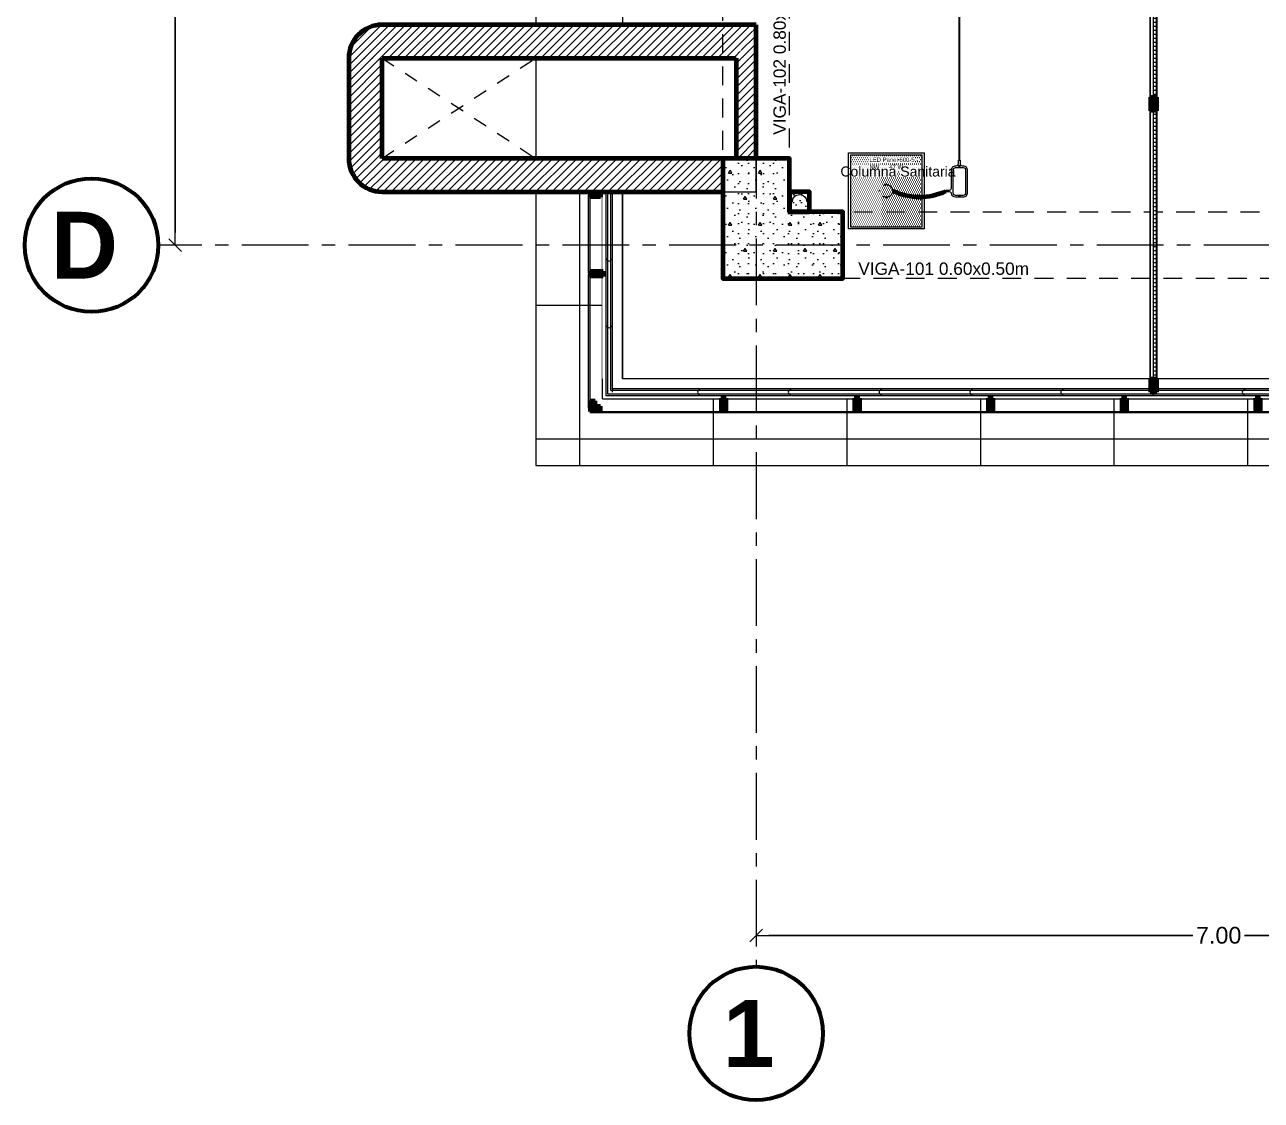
# Model space of a CAD drawing. Header units: inches. Extents: x -38 to 5698, y -33 to 92.
# Drawn here: x 96.35 to 105.6, y 1.05 to 9.1 of the extents above; entities that cross this region are included whole.
import ezdxf
from ezdxf.lldxf.tags import DXFTag

# ---------------------------------------------------------------- set-up
doc = ezdxf.new("R2010")
doc.units = ezdxf.units.IN
doc.header["$MEASUREMENT"] = 0
doc.set_wipeout_variables(frame=1)
doc.header["$PDMODE"] = 1
for name, pattern in [('CONTINUA', [0]), ('DASHED', [0.75, 0.5, -0.25]), ('Hidden Line', [0.195611, 0.141111, -0.0545]), ('Oculto', [0.15875, 0.105833, -0.052917]), ('Punto & Raya', [0.65, 0.5, -0.075, 0, -0.075]), ('Wipeout_Contour', [1, 0, -1])]:
    doc.linetypes.add(name, pattern=pattern)
for name, color, linetype in [('02 _ ARQ _ ALB _ Cotas Ejes', 7, 'Continuous'), ('02 _ ARQ _ ALB _ Ejes Generales', 7, 'Continuous'), ('02 _ ARQ _ ZON _ Espacio.3D', 7, 'Continuous'), ('08 _ STR _ EXT _ 06 Columnas', 7, 'Continuous'), ('08 _ STR _ EXT _ 07 Losa Aligerada', 7, 'Continuous'), ('08 _ STR _ EXT _ 09 Vigas', 7, 'Continuous'), ('Acabado - Muros', 7, 'Continuous'), ('Dibujo 2D - General', 7, 'Continuous'), ('Estructura - 03 LOSA', 7, 'Continuous'), ('Estructura - 04 MURO', 7, 'Continuous'), ('Estructura - Carga', 7, 'Continuous'), ('Interior - Escaleras & Barandillas', 7, 'Continuous'), ('MEP - HVAC', 7, 'Continuous'), ('Notas - Etiquetas', 251, 'Continuous')]:
    doc.layers.add(name, color=color, linetype=linetype)
for name, color, linetype, lineweight in [('ALUMBRADO_CONDUIT', 30, 'CONDUIT1', 30), ('CABLEADO EXT.', 3, 'PVCSUBT', 30), ('Luminarias', 5, 'Continuous', 20), ('Simb_Alumbrado', 140, 'CONTINUA', 30)]:
    doc.layers.add(name, color=color, linetype=linetype, lineweight=lineweight)
doc.styles.add('Estilo_Generado_1', font='swisseb.ttf')
doc.styles.add('Estilo_Generado_4', font='swisse.ttf')
doc.styles.add('{18b73a54-fa43-428c-adcb-c1c7bbdf2c84}', font='Simplex.shx')
tags = doc.linetypes.add('CONDUIT', pattern='A,1.5,-0.210535,["con",{18b73a54-fa43-428c-adcb-c1c7bbdf2c84},S=0.2,R=0,X=0,Y=-0.065594],-0.702384', length=2.412919).pattern_tags.tags
tags[6] = DXFTag(74, 10)
tags = doc.linetypes.add('CONDUIT1', pattern='A,1,-0.19772,["con",{18b73a54-fa43-428c-adcb-c1c7bbdf2c84},S=0.2,R=0,X=0,Y=-0.065594],-0.593642', length=1.791362).pattern_tags.tags
tags[6] = DXFTag(74, 10)
tags = doc.linetypes.add('PVCSUBT', pattern='A,0.6,-0.3,0.6,-0.075691,["PVC",Standard,S=0.2,R=0,X=0,Y=-0.093724],-0.621005', length=2.196696).pattern_tags.tags
tags[10] = DXFTag(74, 10)
doc.dimstyles.new('Estilo_Generado__1', dxfattribs={"dimtxt": 0.125, "dimasz": 0.095, "dimexe": 0.18, "dimexo": 0.3, "dimgap": 0, "dimtad": 0, "dimtih": 1, "dimtoh": 1, "dimzin": 0, "dimdsep": 46, "dimtxsty": 'Estilo_Generado_4', "dimblk": 'ARROWHEAD_6', "dimblk1": 'ARROWHEAD_6', "dimblk2": 'ARROWHEAD_6', "dimcen": 0.09, "dimse1": 1, "dimse2": 1, "dimclrd": 144, "dimclre": 144, "dimclrt": 7, "dimadec": 0, "dimazin": 0, "dimtfac": 1, "dimtdec": 4, "dimtmove": 0, "dimatfit": 3, "dimfxl": 1, "dimtolj": 1, "dimtzin": 0, "dimarcsym": 0})
doc.dimstyles.new('Estilo_Generado__6', dxfattribs={"dimtxt": 0.125, "dimasz": 0.095, "dimexe": 0.18, "dimexo": 0.0625, "dimgap": 0, "dimtad": 0, "dimzin": 0, "dimdsep": 46, "dimtxsty": 'Estilo_Generado_4', "dimblk": 'ARROWHEAD_6', "dimblk1": 'ARROWHEAD_6', "dimblk2": 'ARROWHEAD_6', "dimcen": 0.09, "dimse1": 1, "dimse2": 1, "dimclrd": 144, "dimclre": 144, "dimclrt": 7, "dimadec": 0, "dimazin": 0, "dimtfac": 1, "dimtdec": 4, "dimtmove": 0, "dimatfit": 3, "dimfxl": 1, "dimtolj": 1, "dimtzin": 0, "dimarcsym": 0})
pattern_1 = [(45, (92.500015, 3e-09), (-0.03005204, 0.03005204), [])]
pattern_2 = [(0, (92.500015, 3e-09), (0, 0.03), [])]

# ---------------------------------------------------------------- blocks, each defined once
blk = doc.blocks.new('ARROWHEAD_6')
at = {"color": 0, "linetype": 'Continuous', "lineweight": 0}
for p, q in [((0, 0), (-1, 0)), ((-0.5, -0.5), (0.5, 0.5))]:
    blk.add_line(p, q, dxfattribs=at)
blk = doc.blocks.new('*D87', base_point=(804.059, 0))
at = {"layer": '02 _ ARQ _ ALB _ Cotas Ejes', "color": 144, "linetype": 'Continuous', "lineweight": -2, "transparency": 16777216}
for p, q in [((101.915, 2.2841), (105.0886, 2.2841)), ((108.725, 2.2841), (105.476, 2.2841))]:
    blk.add_line(p, q, dxfattribs=at)
at = {"layer": 'Defpoints', "color": 0, "linetype": 'Continuous', "lineweight": 40, "transparency": 16777216}
for p in [(101.82, 7.45), (108.82, 7.45), (108.82, 2.2841)]:
    blk.add_point(p, dxfattribs=at)
at = {"layer": '02 _ ARQ _ ALB _ Cotas Ejes', "color": 144, "linetype": 'Continuous', "lineweight": -2, "transparency": 16777216, "xscale": 0.095, "yscale": 0.095, "zscale": 0.095, "rotation": 180}
blk.add_blockref('ARROWHEAD_6', (101.82, 2.2841), dxfattribs=at)
at = {"layer": '02 _ ARQ _ ALB _ Cotas Ejes', "color": 144, "linetype": 'Continuous', "lineweight": -2, "transparency": 16777216, "xscale": 0.095, "yscale": 0.095, "zscale": 0.095}
blk.add_blockref('ARROWHEAD_6', (108.82, 2.2841), dxfattribs=at)
at = {"layer": '02 _ ARQ _ ALB _ Cotas Ejes', "color": 7, "linetype": 'Continuous', "lineweight": 13, "transparency": 16777216, "insert": (105.2823, 2.2841), "char_height": 0.125, "attachment_point": 5, "style": 'Estilo_Generado_4'}
blk.add_mtext('\\A1;7.00', dxfattribs=at)
blk = doc.blocks.new('*D96', base_point=(804.059, 0))
at = {"layer": '02 _ ARQ _ ALB _ Cotas Ejes', "color": 144, "linetype": 'Continuous', "lineweight": -2, "transparency": 16777216}
for p, q in [((97.4704, 17.055), (97.4704, 12.4573)), ((97.4704, 7.545), (97.4704, 12.0674))]:
    blk.add_line(p, q, dxfattribs=at)
at = {"layer": 'Defpoints', "color": 0, "linetype": 'Continuous', "lineweight": 40, "transparency": 16777216}
for p in [(97.4704, 17.15), (97.8403, 17.15), (98.3343, 7.45)]:
    blk.add_point(p, dxfattribs=at)
at = {"layer": '02 _ ARQ _ ALB _ Cotas Ejes', "color": 144, "linetype": 'Continuous', "lineweight": -2, "transparency": 16777216, "xscale": 0.095, "yscale": 0.095, "zscale": 0.095}
for p, rotation in [((97.4704, 17.15), 90), ((97.4704, 7.45), 270)]:
    blk.add_blockref('ARROWHEAD_6', p, dxfattribs=dict(at, rotation=rotation))
at = {"layer": '02 _ ARQ _ ALB _ Cotas Ejes', "color": 7, "linetype": 'Continuous', "lineweight": 13, "transparency": 16777216, "insert": (97.4704, 12.2624), "char_height": 0.125, "attachment_point": 5, "rotation": 90, "style": 'Estilo_Generado_4'}
blk.add_mtext('\\A1;9.70', dxfattribs=at)
blk = doc.blocks.new('*U270')
at = {"layer": 'Luminarias', "linetype": 'DASHED', "lineweight": 0, "ltscale": 0.05}
blk.add_lwpolyline([(0, -0.0045), (0, 0.0045)], dxfattribs=at)
blk = doc.blocks.new('*U271')
at = {"color": 0, "linetype": 'ByBlock', "lineweight": -2, "transparency": 16777216}
for p, rotation in [((-0.05, 0), 90), ((0, -0.05), 180), ((0.05, 0), 269.9999999999999)]:
    blk.add_blockref('*U270', p, dxfattribs=dict(at, rotation=rotation))
blk.add_blockref('*U270', (0, 0.05), dxfattribs=at)
blk = doc.blocks.new('PANEL LED 50W')
at = {"layer": 'Luminarias'}
h = blk.add_hatch(dxfattribs=at)
h.set_pattern_fill('DOTS', color=4, scale=0.009097)
h.set_pattern_definition([(0, (0, -2e-14), (0.0072206, 0.01444116), [0, -0.01444116])])
h.paths.add_polyline_path([(-0.2574, -0.2574), (0.2574, -0.2574), (0.2574, 0.2574), (-0.2574, 0.2574)])
h.paths.add_polyline_path([(-0.1296, 0.0974), (0.1849, 0.0974), (0.1849, 0.2469), (-0.1296, 0.2469)], flags=24)
at = {"layer": 'Luminarias', "color": 4, "lineweight": 0}
for points in [[(-0.2729, 0.2729), (0.2729, 0.2729), (0.2729, -0.2729), (-0.2729, -0.2729)], [(-0.2574, -0.2574), (0.2574, -0.2574), (0.2574, 0.2574), (-0.2574, 0.2574)]]:
    blk.add_lwpolyline(points, close=True, dxfattribs=at)
at = {"layer": 'Luminarias', "color": 4, "linetype": 'DASHED', "lineweight": 0, "ltscale": 0.01}
blk.add_circle((0, 0), 0.0455, dxfattribs=at)
at = {"color": 4}
blk.add_blockref('*U271', (0, 0), dxfattribs=at)
at = {"layer": 'Luminarias', "color": 4, "insert": (-0.1218, 0.2392), "char_height": 0.030929, "width": 0.382855, "attachment_point": 1}
blk.add_mtext('{\\Ftxt|c0;LED Panel 600-5 - NW      47 W}', dxfattribs=at)
blk = doc.blocks.new('CAJA OVAL TIPO L')
at = {"layer": 'Simb_Alumbrado', "lineweight": 13}
blk.add_lwpolyline([(-0.0491, -0.079), (-0.0491, -0.0343, -0.380413), (-0.0258, -0.0088), (-0.0258, -0.0088, 0.341426), (-0.0164, 0.0033), (-0.0164, 0.0236), (-0.0063, 0.0236), (-0.0063, 0.0033, 0.414214), (0.0063, -0.0092), (0.1138, -0.0092, -0.414214), (0.1388, -0.0343), (0.1388, -0.0382, 0.414214), (0.1513, -0.0508), (0.1716, -0.0508), (0.1716, -0.0609), (0.1513, -0.0609, 0.414214), (0.1388, -0.0734), (0.1388, -0.079, -0.414214), (0.1138, -0.104), (-0.0241, -0.104, -0.414214), (-0.0491, -0.079, 0.414214)], format="xyb", dxfattribs=at)
for points in [[(-0.0483, -0.0558), (-0.0395, -0.0558)], [(-0.0439, -0.0514), (-0.0439, -0.0602)], [(0.1323, -0.0558), (0.1411, -0.0558)], [(0.1367, -0.0514), (0.1367, -0.0602)]]:
    blk.add_lwpolyline(points, dxfattribs=at)
blk.add_lwpolyline([(-0.0241, -0.0199), (0.1138, -0.0199, -0.414214), (0.1282, -0.0343), (0.1282, -0.079, -0.414214), (0.1138, -0.0934), (-0.0241, -0.0934, -0.414214), (-0.0384, -0.079), (-0.0384, -0.0343, -0.414214)], format="xyb", close=True, dxfattribs=at)
for centre in [(-0.0439, -0.0558), (0.1367, -0.0558)]:
    blk.add_circle(centre, 0.00438, dxfattribs=at)

msp = doc.modelspace()

# ---------------------------------------------------------------- linework, layer by layer
at = {"layer": '02 _ ARQ _ ALB _ Ejes Generales', "color": 7, "linetype": 'Continuous', "lineweight": 60}
for centre in [(96.8454, 7.45), (101.82, 1.55)]:
    msp.add_circle(centre, 0.5, dxfattribs=at)
at = {"layer": '02 _ ARQ _ ZON _ Espacio.3D', "color": 254, "linetype": 'Continuous', "lineweight": 0, "flags": 128}
msp.add_lwpolyline([(104.7701, 6.45), (104.7701, 17.35), (102.57, 17.35), (102.57, 16.9), (102.07, 16.9), (102.07, 16.4), (101.82, 16.4), (101.82, 16.15), (100.8201, 16.15), (100.8201, 13.25), (101.82, 13.25), (101.82, 12), (100.8201, 12), (100.8201, 9.1), (101.82, 9.1), (101.82, 8.1), (102.07, 8.1), (102.07, 7.7), (102.47, 7.7), (102.47, 7.2), (101.57, 7.2), (101.57, 7.85), (100.82, 7.85), (100.82, 6.45)], close=True, dxfattribs=at)
msp.add_lwpolyline([(112.57, 17.4), (112.57, 16.0999), (108.57, 16.0998), (108.57, 17.35), (104.8201, 17.35), (104.8201, 6.45), (117.6487, 6.4499), (117.6487, 7.7), (117.7931, 7.7), (117.793, 6.45), (122.1232, 6.45), (122.1232, 7.7), (122.57, 7.7), (122.57, 17.4)], dxfattribs=at)
at = {"layer": '08 _ STR _ EXT _ 07 Losa Aligerada', "color": 254, "linetype": 'Continuous', "lineweight": 18, "flags": 128}
msp.add_lwpolyline([(126.5479, 40.5001), (115.87, 40.5001), (115.87, 43.8736), (108.7699, 43.8736), (108.7699, 39.9), (103.6201, 39.9), (103.6201, 40.95), (100.52, 40.95), (100.52, 37.7), (101.57, 37.7), (101.57, 33.9), (100.67, 33.9), (100.67, 27.9392), (100.17, 27.9392), (100.17, 5.8), (117.7353, 5.8), (117.7353, 7.2), (122.9315, 7.2), (122.9315, 6.0005), (129.57, 6.0005)], dxfattribs=at)
at = {"layer": 'ALUMBRADO_CONDUIT', "color": 30, "lineweight": 30, "ltscale": 0.4, "true_color": 0xf26722}
msp.add_line((103.3403, 10.4157), (103.3402, 8.0857), dxfattribs=at)

# ---------------------------------------------------------------- texts
at = {"layer": '02 _ ARQ _ ALB _ Ejes Generales', "color": 7, "lineweight": 30, "char_height": 0.5, "attachment_point": 1, "style": 'Estilo_Generado_1'}
for s, insert in [('\\A1;{\\pql;\\pt0;\\fSwis721 Ex BT|b1|i0|c0|p34;D}', (96.5391, 7.7)), ('\\A1;{\\pql;\\pt0;\\fSwis721 Ex BT|b1|i0|c0|p34;1}', (101.5708, 1.8))]:
    msp.add_mtext(s, dxfattribs=dict(at, insert=insert))
at = {"layer": 'Notas - Etiquetas', "color": 8, "linetype": 'Continuous', "lineweight": 13, "insert": (102.0433, 8.2763), "char_height": 0.0925, "attachment_point": 7, "rotation": 90, "style": 'Estilo_Generado_4'}
msp.add_mtext('\\A1;{\\pql;\\fSwis721 Ex BT|b0|i0|c0|p34;VIGA-102\\fSwis721 Ex BT|b0|i0|c0|p34; \\fSwis721 Ex BT|b0|i0|c0|p34;0.80\\fSwis721 Ex BT|b0|i0|c0|p34;x\\fSwis721 Ex BT|b0|i0|c0|p34;0.50\\fSwis721 Ex BT|b0|i0|c0|p34;m}', dxfattribs=at)
at = {"layer": 'Notas - Etiquetas', "color": 8, "linetype": 'Continuous', "lineweight": 35, "insert": (102.4507, 8.001), "char_height": 0.075, "attachment_point": 4, "style": 'Estilo_Generado_4'}
msp.add_mtext('\\A1;{\\pql;\\fSwis721 Ex BT|b0|i0|c0|p34;Columna Sanitaria}', dxfattribs=at)

# ---------------------------------------------------------------- dimensions: what is measured, and where the dimension line sits
at = {"layer": '02 _ ARQ _ ALB _ Cotas Ejes', "color": 144, "linetype": 'Continuous', "lineweight": 13}
dim = msp.add_linear_dim(base=(97.4704, 17.15), p1=(98.3343, 7.45), p2=(97.8403, 17.15), angle=90, dimstyle='Estilo_Generado__6', dxfattribs=at)
dim.commit()
dim.dimension.update_dxf_attribs({"geometry": '*D96', "text_midpoint": (97.4704, 12.2624), "dimtype": 160, "text_rotation": 90})

# ---------------------------------------------------------------- next in the draw order: wipeouts: each hides what was drawn before it
at = {"color": 254, "linetype": 'Wipeout_Contour', "lineweight": 0, "ltscale": 4898.812361}
msp.add_wipeout([(104.7701, 10.7067), (104.7701, 8.5567), (104.8201, 8.5567), (104.8201, 10.6902), (104.7871, 10.6902), (104.7871, 10.7067)], dxfattribs=at).dxf.layer = 'Acabado - Muros'
at = {"color": 254, "linetype": 'Wipeout_Contour', "lineweight": 0, "ltscale": 4906.165759}
msp.add_wipeout([(117.0136, 5.8), (117.0136, 6.35), (100.6701, 6.35), (100.6701, 7.85), (100.17, 7.85), (100.17, 5.8)], dxfattribs=at).dxf.layer = 'Dibujo 2D - General'

# ---------------------------------------------------------------- next in the draw order: hatches: boundary and pattern name
at = {"layer": 'Acabado - Muros', "linetype": 'Continuous', "lineweight": 9}
for points in [[(100.565, 7.23), (100.565, 6.23), (100.575, 6.23), (100.575, 7.23)], [(100.6, 6.195), (101.57, 6.195), (101.57, 6.205), (100.6, 6.205)], [(101.58, 6.195), (102.57, 6.195), (102.57, 6.205), (101.58, 6.205)], [(102.58, 6.195), (103.57, 6.195), (103.57, 6.205), (102.58, 6.205)], [(103.58, 6.195), (104.57, 6.195), (104.57, 6.205), (103.58, 6.205)], [(104.58, 6.195), (105.57, 6.195), (105.57, 6.205), (104.58, 6.205)], [(105.58, 6.195), (106.57, 6.195), (106.57, 6.205), (105.58, 6.205)]]:
    msp.add_hatch(color=250, dxfattribs=at).paths.add_polyline_path(points)
at = {"layer": 'Acabado - Muros', "linetype": 'Continuous', "lineweight": 0}
for points in [[(100.615, 6.285), (100.575, 6.285), (100.575, 6.205), (100.615, 6.205)], [(100.655, 6.245), (100.575, 6.245), (100.575, 6.205), (100.655, 6.205)]]:
    msp.add_hatch(color=254, dxfattribs=at).paths.add_polyline_path(points)
at = {"layer": 'Dibujo 2D - General', "linetype": 'Continuous', "lineweight": 13}
h = msp.add_hatch(dxfattribs=at)
h.set_pattern_fill('CEMENTO_PULIDO_Y_BRUÑADO_FA', color=251, style=0, pattern_type=2)
h.set_pattern_definition([(0, (92.5, 3e-09), (0, 1), []), (90, (92.5, 3e-09), (-1, 0), [])])
h.paths.add_polyline_path([(117.0136, 5.8), (117.0136, 6.35), (100.6701, 6.35), (100.6701, 7.85), (100.17, 7.85), (100.17, 5.8)])
at = {"layer": 'Estructura - Carga', "linetype": 'Continuous', "lineweight": 13}
h = msp.add_hatch(dxfattribs=at)
h.set_pattern_fill('HORMIGÓN_ARMADO_0002', color=251, style=0, pattern_type=2)
h.set_pattern_definition([(0, (92.5, 3e-09), (0, 0.311769), [0.03, -0.15]), (0, (92.59, 0.1559), (0, 0.311769), [0.03, -0.15]), (60, (92.5, 3e-09), (-0.27, 0.1558846), [0.03, -0.15]), (60, (92.68, 3e-09), (-0.27, 0.1558846), [0.03, -0.15]), (120, (92.53, 3e-09), (0.27, 0.1558846), [0.03, -0.15]), (120, (92.71, 3e-09), (0.27, 0.1558846), [0.03, -0.15]), (0, (92.500015, 0.03), (0, 0.06), [0, -0.06, 0, -0.09]), (45, (92.530015, 0.03), (-0.0424264, 0.0424264), [0, -0.045, 0, -0.075])])
h.paths.add_polyline_path([(102.07, 7.7), (102.22, 7.7), (102.22, 7.85), (102.07, 7.85)])

# ---------------------------------------------------------------- next in the draw order: linework, layer by layer
at = {"layer": '08 _ STR _ EXT _ 09 Vigas', "color": 251, "linetype": 'Hidden Line', "lineweight": 13}
for p, q in [((102.07, 7.7), (102.07, 16.9)), ((102.07, 7.7), (108.57, 7.7)), ((144.07, 7.2), (101.57, 7.2))]:
    msp.add_line(p, q, dxfattribs=at)
at = {"layer": 'Acabado - Muros', "color": 7, "linetype": 'Continuous', "lineweight": 60}
for p, q in [((100.575, 7.255), (100.575, 7.215)), ((100.615, 6.285), (100.575, 6.285)), ((100.575, 6.285), (100.575, 6.205)), ((100.655, 6.245), (100.575, 6.245)), ((100.655, 6.205), (100.575, 6.205)), ((100.615, 6.285), (100.615, 6.205)), ((100.655, 6.245), (100.655, 6.205)), ((101.595, 6.205), (101.555, 6.205)), ((102.595, 6.205), (102.555, 6.205)), ((103.595, 6.205), (103.555, 6.205)), ((104.595, 6.205), (104.555, 6.205)), ((105.595, 6.205), (105.555, 6.205))]:
    msp.add_line(p, q, dxfattribs=at)
at = {"layer": 'Acabado - Muros', "color": 251, "linetype": 'Continuous', "lineweight": 13, "flags": 128}
for points in [[(104.7701, 12.8567), (104.7701, 8.5567)], [(104.8201, 10.6902), (104.8201, 8.5567)]]:
    msp.add_lwpolyline(points, dxfattribs=at)
at = {"layer": 'Acabado - Muros', "color": 7, "linetype": 'Continuous', "lineweight": 13, "flags": 128}
for points in [[(100.565, 7.23), (100.575, 7.23), (100.575, 6.23), (100.565, 6.23)], [(100.6, 6.195), (100.6, 6.205), (101.57, 6.205), (101.57, 6.195)], [(101.58, 6.195), (101.58, 6.205), (102.57, 6.205), (102.57, 6.195)], [(102.58, 6.195), (102.58, 6.205), (103.57, 6.205), (103.57, 6.195)], [(103.58, 6.195), (103.58, 6.205), (104.57, 6.205), (104.57, 6.195)], [(104.58, 6.195), (104.58, 6.205), (105.57, 6.205), (105.57, 6.195)], [(105.58, 6.195), (105.58, 6.205), (106.57, 6.205), (106.57, 6.195)]]:
    msp.add_lwpolyline(points, close=True, dxfattribs=at)
at = {"layer": 'CABLEADO EXT.', "color": 3, "lineweight": 80}
msp.add_arc((103.0421, 8.2885), 0.4764, 245.15063, 294.62977, dxfattribs=at)
at = {"layer": 'Dibujo 2D - General', "color": 251, "linetype": 'Continuous', "lineweight": 13, "flags": 128}
msp.add_lwpolyline([(117.0136, 5.8), (117.0136, 6.35), (100.6701, 6.35), (100.6701, 7.85), (100.17, 7.85), (100.17, 5.8)], close=True, dxfattribs=at)
at = {"layer": 'Estructura - 03 LOSA', "color": 7, "linetype": 'Continuous', "lineweight": 18, "flags": 128}
msp.add_lwpolyline([(98.7701, 8.1, 0.414214), (99.0201, 7.85), (101.82, 7.85), (101.82, 9.1), (99.0201, 9.1, 0.414172), (98.7701, 8.85)], format="xyb", close=True, dxfattribs=at)
at = {"layer": 'Estructura - Carga', "color": 7, "linetype": 'Continuous', "lineweight": 80, "flags": 128}
msp.add_lwpolyline([(102.07, 7.7), (102.22, 7.7), (102.22, 7.85), (102.07, 7.85)], close=True, dxfattribs=at)
at = {"layer": 'MEP - HVAC', "color": 7, "linetype": 'Continuous', "lineweight": 13, "flags": 128}
msp.add_lwpolyline([(102.091, 7.775, -1), (102.199, 7.775)], format="xyb", dxfattribs=at)

# ---------------------------------------------------------------- next in the draw order: block references
at = {"layer": 'ALUMBRADO_CONDUIT', "xscale": 1.041283452965173, "yscale": 1.041283452965173, "zscale": 1.041283452965173}
msp.add_blockref('PANEL LED 50W', (102.7946, 7.8563), dxfattribs=at)
at = {"layer": 'ALUMBRADO_CONDUIT', "linetype": 'CONDUIT', "lineweight": 30, "xscale": 1.253906979044094, "yscale": 1.253906979044094, "zscale": 1.253906979044094, "rotation": 90}
msp.add_blockref('CAJA OVAL TIPO L', (103.2703, 7.8705), dxfattribs=at)

# ---------------------------------------------------------------- next in the draw order: texts
at = {"layer": 'Notas - Etiquetas', "color": 8, "linetype": 'Continuous', "lineweight": 13, "insert": (102.5844, 7.2267), "char_height": 0.0925, "attachment_point": 7, "style": 'Estilo_Generado_4'}
msp.add_mtext('\\A1;{\\pql;\\fSwis721 Ex BT|b0|i0|c0|p34;VIGA-101\\fSwis721 Ex BT|b0|i0|c0|p34; \\fSwis721 Ex BT|b0|i0|c0|p34;0.60\\fSwis721 Ex BT|b0|i0|c0|p34;x\\fSwis721 Ex BT|b0|i0|c0|p34;0.50\\fSwis721 Ex BT|b0|i0|c0|p34;m}', dxfattribs=at)

# ---------------------------------------------------------------- next in the draw order: wipeouts: each hides what was drawn before it
at = {"color": 254, "linetype": 'Wipeout_Contour', "lineweight": 0, "ltscale": 3265.68659}
msp.add_wipeout([(104.8151, 8.5567), (104.8151, 10.6902), (104.7951, 10.6902), (104.7951, 8.5567)], dxfattribs=at).dxf.layer = 'Acabado - Muros'
at = {"color": 254, "linetype": 'Wipeout_Contour', "lineweight": 0, "ltscale": 2439.629038}
msp.add_wipeout([(101.67, 8.85), (101.82, 8.85), (101.82, 9.1)], dxfattribs=at).dxf.layer = 'Estructura - 04 MURO'
at = {"color": 254, "linetype": 'Wipeout_Contour', "lineweight": 0, "ltscale": 2437.416936}
msp.add_wipeout([(100.67, 6.45), (100.67, 6.3), (100.82, 6.45)], dxfattribs=at).dxf.layer = 'Estructura - 04 MURO'

# ---------------------------------------------------------------- next in the draw order: hatches: boundary and pattern name
at = {"layer": 'Acabado - Muros', "linetype": 'Continuous', "lineweight": 0}
h = msp.add_hatch(dxfattribs=at)
h.set_pattern_fill('CONTRACHAPADO_0002', color=254, style=0, pattern_type=2)
h.set_pattern_definition(pattern_2)
h.paths.add_polyline_path([(104.8151, 8.5567), (104.8151, 10.6902), (104.7951, 10.6902), (104.7951, 8.5567)])
at = {"layer": 'Estructura - 04 MURO', "linetype": 'Continuous', "lineweight": 5}
h = msp.add_hatch(dxfattribs=at)
h.set_pattern_fill('LADRILLO_COMÚN_0002', color=252, style=0, pattern_type=2)
h.set_pattern_definition(pattern_1)
h.paths.add_polyline_path([(101.67, 8.85), (101.82, 8.85), (101.82, 9.1)])

# ---------------------------------------------------------------- next in the draw order: linework, layer by layer
at = {"layer": 'Acabado - Muros', "color": 7, "linetype": 'Continuous', "lineweight": 60}
msp.add_line((104.8201, 8.5567), (104.7701, 8.5567), dxfattribs=at)
at = {"layer": 'Acabado - Muros', "color": 7, "linetype": 'Continuous', "lineweight": 13, "flags": 128}
msp.add_lwpolyline([(104.8151, 8.5567), (104.7951, 8.5567), (104.7951, 10.6902), (104.8151, 10.6902)], close=True, dxfattribs=at)

# ---------------------------------------------------------------- next in the draw order: wipeouts: each hides what was drawn before it
at = {"color": 254, "linetype": 'Wipeout_Contour', "lineweight": 0, "ltscale": 2436.557937}
msp.add_wipeout([(100.82, 6.45), (100.67, 6.3), (100.82, 6.3)], dxfattribs=at).dxf.layer = 'Estructura - 04 MURO'

# ---------------------------------------------------------------- next in the draw order: linework, layer by layer
at = {"layer": 'Estructura - 04 MURO', "color": 7, "linetype": 'Continuous', "lineweight": 13, "flags": 128}
msp.add_lwpolyline([(100.67, 6.3), (100.67, 7.85)], dxfattribs=at)
at = {"layer": 'Interior - Escaleras & Barandillas', "color": 161, "linetype": 'Continuous', "lineweight": 13}
for p, q in [((100.695, 6.3625), (100.695, 6.35)), ((100.695, 6.35), (100.695, 6.325)), ((100.695, 6.325), (100.745, 6.325)), ((100.77, 6.375), (100.745, 6.375)), ((100.745, 6.375), (100.745, 6.3625)), ((100.745, 6.35), (100.745, 6.3625))]:
    msp.add_line(p, q, dxfattribs=at)

# ---------------------------------------------------------------- next in the draw order: wipeouts: each hides what was drawn before it
at = {"color": 254, "linetype": 'Wipeout_Contour', "lineweight": 0, "ltscale": 2440.492778}
msp.add_wipeout([(101.67, 9.1), (101.67, 8.85), (101.82, 9.1)], dxfattribs=at).dxf.layer = 'Estructura - 04 MURO'
at = {"color": 254, "linetype": 'Wipeout_Contour', "lineweight": 0, "ltscale": 3283.272966}
msp.add_wipeout([(100.82, 6.3), (117.6487, 6.3), (117.6487, 6.45), (100.82, 6.45)], dxfattribs=at).dxf.layer = 'Estructura - 04 MURO'

# ---------------------------------------------------------------- next in the draw order: hatches: boundary and pattern name
at = {"layer": 'Acabado - Muros', "linetype": 'Continuous', "lineweight": 0}
for points in [[(101.555, 6.305), (101.555, 6.205), (101.595, 6.205), (101.595, 6.305)], [(102.555, 6.305), (102.555, 6.205), (102.595, 6.205), (102.595, 6.305)], [(103.555, 6.305), (103.555, 6.205), (103.595, 6.205), (103.595, 6.305)], [(104.555, 6.305), (104.555, 6.205), (104.595, 6.205), (104.595, 6.305)], [(105.555, 6.305), (105.555, 6.205), (105.595, 6.205), (105.595, 6.305)]]:
    msp.add_hatch(color=254, dxfattribs=at).paths.add_polyline_path(points)
at = {"layer": 'Estructura - 04 MURO', "linetype": 'Continuous', "lineweight": 5}
h = msp.add_hatch(dxfattribs=at)
h.set_pattern_fill('LADRILLO_COMÚN_0002', color=252, style=0, pattern_type=2)
h.set_pattern_definition(pattern_1)
h.paths.add_polyline_path([(101.67, 9.1), (101.67, 8.85), (101.82, 9.1)])

# ---------------------------------------------------------------- next in the draw order: linework, layer by layer
at = {"layer": 'Acabado - Muros', "color": 7, "linetype": 'Continuous', "lineweight": 60}
for p, q in [((101.555, 6.305), (101.555, 6.205)), ((101.595, 6.305), (101.555, 6.305)), ((101.595, 6.305), (101.595, 6.205)), ((102.555, 6.305), (102.555, 6.205)), ((102.595, 6.305), (102.555, 6.305)), ((102.595, 6.305), (102.595, 6.205)), ((103.595, 6.305), (103.555, 6.305)), ((103.555, 6.305), (103.555, 6.205)), ((103.595, 6.305), (103.595, 6.205)), ((104.555, 6.305), (104.555, 6.205)), ((104.595, 6.305), (104.555, 6.305)), ((104.595, 6.305), (104.595, 6.205)), ((104.8201, 6.35), (104.7701, 6.35)), ((105.555, 6.305), (105.555, 6.205)), ((105.595, 6.305), (105.555, 6.305)), ((105.595, 6.305), (105.595, 6.205))]:
    msp.add_line(p, q, dxfattribs=at)
at = {"layer": 'Estructura - 04 MURO', "color": 7, "linetype": 'Continuous', "lineweight": 13, "flags": 128}
msp.add_lwpolyline([(100.67, 6.3), (122.4696, 6.3)], dxfattribs=at)
at = {"layer": 'Interior - Escaleras & Barandillas', "color": 161, "linetype": 'Continuous', "lineweight": 13}
for p, q in [((100.7075, 6.3375), (122.4696, 6.3375)), ((122.4696, 6.3625), (100.7325, 6.3625)), ((100.745, 6.325), (100.7825, 6.325)), ((100.7825, 6.375), (100.77, 6.375)), ((122.4696, 6.375), (100.7825, 6.375)), ((100.7825, 6.325), (122.4696, 6.325))]:
    msp.add_line(p, q, dxfattribs=at)
at = {"layer": 'Interior - Escaleras & Barandillas', "color": 161, "linetype": 'Continuous', "lineweight": 13, "flags": 128}
for points in [[(101.3997, 6.3687, 1), (101.3997, 6.3312, 1)], [(102.0793, 6.3687, 1), (102.0793, 6.3312, 1)], [(102.759, 6.3687, 1), (102.759, 6.3312, 1)], [(103.4387, 6.3687, 1), (103.4387, 6.3312, 1)], [(104.1184, 6.3687, 1), (104.1184, 6.3312, 1)], [(104.798, 6.3687, 1), (104.798, 6.3312, 1)], [(105.4777, 6.3687, 1), (105.4777, 6.3312, 1)]]:
    msp.add_lwpolyline(points, format="xyb", dxfattribs=at)

# ---------------------------------------------------------------- next in the draw order: dimensions: what is measured, and where the dimension line sits
at = {"layer": '02 _ ARQ _ ALB _ Cotas Ejes', "color": 144, "linetype": 'Continuous', "lineweight": 13}
dim = msp.add_linear_dim(base=(108.82, 2.2841), p1=(101.82, 7.45), p2=(108.82, 7.45), dimstyle='Estilo_Generado__1', dxfattribs=at)
dim.commit()
dim.dimension.update_dxf_attribs({"geometry": '*D87', "text_midpoint": (105.2823, 2.2841), "dimtype": 160})

# ---------------------------------------------------------------- next in the draw order: wipeouts: each hides what was drawn before it
at = {"color": 254, "linetype": 'Wipeout_Contour', "lineweight": 0, "ltscale": 3249.343625}
msp.add_wipeout([(100.82, 6.45), (100.82, 7.85), (100.67, 7.85), (100.67, 6.45)], dxfattribs=at).dxf.layer = 'Estructura - 04 MURO'

# ---------------------------------------------------------------- next in the draw order: hatches: boundary and pattern name
at = {"layer": 'Acabado - Muros', "linetype": 'Continuous', "lineweight": 0}
msp.add_hatch(color=254, dxfattribs=at).paths.add_polyline_path([(100.675, 7.255), (100.575, 7.255), (100.575, 7.215), (100.675, 7.215)])

# ---------------------------------------------------------------- next in the draw order: linework, layer by layer
at = {"layer": 'Acabado - Muros', "color": 7, "linetype": 'Continuous', "lineweight": 60}
for p, q in [((100.675, 7.255), (100.575, 7.255)), ((100.675, 7.255), (100.675, 7.215)), ((100.675, 7.215), (100.575, 7.215))]:
    msp.add_line(p, q, dxfattribs=at)
at = {"layer": 'Estructura - 04 MURO', "color": 7, "linetype": 'Continuous', "lineweight": 13, "flags": 128}
for points in [[(100.67, 7.85), (100.82, 7.85)], [(100.82, 6.45), (100.82, 7.85)]]:
    msp.add_lwpolyline(points, dxfattribs=at)
at = {"layer": 'Interior - Escaleras & Barandillas', "color": 161, "linetype": 'Continuous', "lineweight": 13, "flags": 128}
for points in [[(100.7013, 7.35, 1), (100.7388, 7.35)], [(100.7013, 6.85, 1), (100.7388, 6.85)]]:
    msp.add_lwpolyline(points, format="xyb", dxfattribs=at)

# ---------------------------------------------------------------- next in the draw order: wipeouts: each hides what was drawn before it
at = {"color": 254, "linetype": 'Wipeout_Contour', "lineweight": 0, "ltscale": 3265.555495}
msp.add_wipeout([(104.7701, 6.45), (104.8201, 6.45), (104.8201, 8.4567), (104.7701, 8.4567)], dxfattribs=at).dxf.layer = 'Acabado - Muros'
at = {"color": 254, "linetype": 'Wipeout_Contour', "lineweight": 0, "ltscale": 3247.815187}
msp.add_wipeout([(99.0201, 9.1), (99.0201, 8.85), (101.67, 8.85), (101.67, 9.1)], dxfattribs=at).dxf.layer = 'Estructura - 04 MURO'

# ---------------------------------------------------------------- next in the draw order: hatches: boundary and pattern name
at = {"layer": 'Estructura - 04 MURO', "linetype": 'Continuous', "lineweight": 5}
h = msp.add_hatch(dxfattribs=at)
h.set_pattern_fill('LADRILLO_COMÚN_0002', color=252, style=0, pattern_type=2)
h.set_pattern_definition(pattern_1)
h.paths.add_polyline_path([(99.0201, 9.1), (99.0201, 8.85), (101.67, 8.85), (101.67, 9.1)])

# ---------------------------------------------------------------- next in the draw order: linework, layer by layer
at = {"layer": 'Acabado - Muros', "color": 251, "linetype": 'Continuous', "lineweight": 13, "flags": 128}
for points in [[(104.7701, 8.4567), (104.7701, 6.45)], [(104.8201, 8.4567), (104.8201, 6.45)]]:
    msp.add_lwpolyline(points, dxfattribs=at)
at = {"layer": 'Estructura - 04 MURO', "color": 7, "linetype": 'Continuous', "lineweight": 80, "flags": 128}
for points in [[(101.82, 9.1), (99.0201, 9.1)], [(99.0201, 8.85), (101.67, 8.85)]]:
    msp.add_lwpolyline(points, dxfattribs=at)

# ---------------------------------------------------------------- next in the draw order: wipeouts: each hides what was drawn before it
at = {"color": 254, "linetype": 'Wipeout_Contour', "lineweight": 0, "ltscale": 3247.573542}
msp.add_wipeout([(101.57, 8.1), (99.0201, 8.1), (99.0201, 7.85), (101.57, 7.85)], dxfattribs=at).dxf.layer = 'Estructura - 04 MURO'

# ---------------------------------------------------------------- next in the draw order: hatches: boundary and pattern name
at = {"layer": 'Acabado - Muros', "linetype": 'Continuous', "lineweight": 9}
msp.add_hatch(color=250, dxfattribs=at).paths.add_polyline_path([(100.565, 7.825), (100.565, 7.24), (100.575, 7.24), (100.575, 7.825)])
at = {"layer": 'Acabado - Muros', "linetype": 'Continuous', "lineweight": 0}
msp.add_hatch(color=254, dxfattribs=at).paths.add_polyline_path([(100.655, 7.81), (100.655, 7.85), (100.575, 7.85), (100.575, 7.81)])
at = {"layer": 'Estructura - 04 MURO', "linetype": 'Continuous', "lineweight": 5}
h = msp.add_hatch(dxfattribs=at)
h.set_pattern_fill('LADRILLO_COMÚN_0002', color=252, style=0, pattern_type=2)
h.set_pattern_definition(pattern_1)
h.paths.add_polyline_path([(101.57, 8.1), (99.0201, 8.1), (99.0201, 7.85), (101.57, 7.85)])

# ---------------------------------------------------------------- next in the draw order: linework, layer by layer
at = {"layer": '08 _ STR _ EXT _ 09 Vigas', "color": 251, "linetype": 'Hidden Line', "lineweight": 13}
msp.add_line((101.57, 7.2), (101.57, 39.9), dxfattribs=at)
at = {"layer": 'Acabado - Muros', "color": 7, "linetype": 'Continuous', "lineweight": 60}
for p, q in [((100.575, 7.85), (100.575, 7.81)), ((100.655, 7.85), (100.575, 7.85)), ((100.655, 7.81), (100.575, 7.81)), ((100.655, 7.85), (100.655, 7.81))]:
    msp.add_line(p, q, dxfattribs=at)
at = {"layer": 'Acabado - Muros', "color": 7, "linetype": 'Continuous', "lineweight": 13, "flags": 128}
msp.add_lwpolyline([(100.565, 7.825), (100.575, 7.825), (100.575, 7.24), (100.565, 7.24)], close=True, dxfattribs=at)
at = {"layer": 'Estructura - 04 MURO', "color": 7, "linetype": 'Continuous', "lineweight": 80, "flags": 128}
for points in [[(101.57, 8.1), (99.0201, 8.1)], [(99.0201, 7.85), (101.57, 7.85)]]:
    msp.add_lwpolyline(points, dxfattribs=at)
at = {"layer": 'Interior - Escaleras & Barandillas', "color": 161, "linetype": 'Continuous', "lineweight": 13}
for p, q in [((100.6951, 7.85), (100.695, 6.3625)), ((100.7451, 7.85), (100.6951, 7.85)), ((100.7076, 7.85), (100.7075, 6.3375)), ((100.7326, 7.85), (100.7076, 7.85)), ((100.7325, 6.3625), (100.7326, 7.85)), ((100.745, 6.3625), (100.7451, 7.85))]:
    msp.add_line(p, q, dxfattribs=at)

# ---------------------------------------------------------------- next in the draw order: wipeouts: each hides what was drawn before it
at = {"color": 254, "linetype": 'Wipeout_Contour', "lineweight": 0, "ltscale": 3265.595494}
msp.add_wipeout([(104.8151, 6.45), (104.8151, 8.4567), (104.7951, 8.4567), (104.7951, 6.45)], dxfattribs=at).dxf.layer = 'Acabado - Muros'
at = {"color": 254, "linetype": 'Wipeout_Contour', "lineweight": 0, "ltscale": 3253.393488}
msp.add_wipeout([(101.82, 8.1), (101.82, 8.85), (101.67, 8.85), (101.67, 8.1)], dxfattribs=at).dxf.layer = 'Estructura - 04 MURO'

# ---------------------------------------------------------------- next in the draw order: hatches: boundary and pattern name
at = {"layer": '08 _ STR _ EXT _ 06 Columnas', "linetype": 'Continuous', "lineweight": 9}
h = msp.add_hatch(dxfattribs=at)
h.set_pattern_fill('HORMIGÓN_EN_MASA_0002', style=0, pattern_type=2)
h.set_pattern_definition([(0, (92.5, 3e-09), (0, 0.389711), [0.024375, -0.200625]), (0, (92.6125, 0.19486), (0, 0.389711), [0.024375, -0.200625]), (60, (92.5, 3e-09), (-0.3375, 0.194856), [0.024375, -0.200625]), (60, (92.725, 3e-09), (-0.3375, 0.194856), [0.024375, -0.200625]), (120, (92.5244, 3e-09), (0.3375, 0.194856), [0.024375, -0.200625]), (120, (92.7494, 3e-09), (0.3375, 0.194856), [0.024375, -0.200625]), (0, (92.500015, 0.0375), (0, 0.075), [0, -0.075, 0, -0.1125]), (45, (92.537515, 0.0375), (-0.053033, 0.053033), [0, -0.05625, 0, -0.09375])])
h.paths.add_polyline_path([(101.57, 8.1), (101.57, 7.2), (102.47, 7.2), (102.47, 7.7), (102.07, 7.7), (102.07, 8.1)])
at = {"layer": 'Acabado - Muros', "linetype": 'Continuous', "lineweight": 0}
for points in [[(104.7701, 8.4567), (104.8201, 8.4567), (104.8201, 8.5567), (104.7701, 8.5567)], [(104.8201, 6.45), (104.7701, 6.45), (104.7701, 6.35), (104.8201, 6.35)]]:
    msp.add_hatch(color=254, dxfattribs=at).paths.add_polyline_path(points)
h = msp.add_hatch(dxfattribs=at)
h.set_pattern_fill('CONTRACHAPADO_0002', color=254, style=0, pattern_type=2)
h.set_pattern_definition(pattern_2)
h.paths.add_polyline_path([(104.8151, 6.45), (104.8151, 8.4567), (104.7951, 8.4567), (104.7951, 6.45)])
at = {"layer": 'Estructura - 04 MURO', "linetype": 'Continuous', "lineweight": 5}
h = msp.add_hatch(dxfattribs=at)
h.set_pattern_fill('LADRILLO_COMÚN_0002', color=252, style=0, pattern_type=2)
h.set_pattern_definition(pattern_1)
h.paths.add_polyline_path([(101.82, 8.1), (101.82, 8.85), (101.67, 8.85), (101.67, 8.1)])

# ---------------------------------------------------------------- next in the draw order: linework, layer by layer
at = {"layer": '02 _ ARQ _ ALB _ Ejes Generales', "color": 251, "linetype": 'Punto & Raya', "lineweight": 13}
for p, q in [((101.82, 45.9), (101.82, 2.05)), ((148.07, 7.45), (97.3454, 7.45))]:
    msp.add_line(p, q, dxfattribs=at)
at = {"layer": '08 _ STR _ EXT _ 06 Columnas', "color": 7, "linetype": 'Continuous', "lineweight": 80, "flags": 128}
msp.add_lwpolyline([(101.57, 8.1), (101.57, 7.2), (102.47, 7.2), (102.47, 7.7), (102.07, 7.7), (102.07, 8.1)], close=True, dxfattribs=at)
at = {"layer": 'Acabado - Muros', "color": 7, "linetype": 'Continuous', "lineweight": 60}
for p, q in [((104.7701, 8.5567), (104.7701, 8.4567)), ((104.8201, 8.5567), (104.8201, 8.4567)), ((104.8201, 8.4567), (104.7701, 8.4567)), ((104.7701, 6.45), (104.7701, 6.35)), ((104.8201, 6.45), (104.7701, 6.45)), ((104.8201, 6.45), (104.8201, 6.35))]:
    msp.add_line(p, q, dxfattribs=at)
at = {"layer": 'Acabado - Muros', "color": 7, "linetype": 'Continuous', "lineweight": 13, "flags": 128}
msp.add_lwpolyline([(104.8151, 6.45), (104.7951, 6.45), (104.7951, 8.4567), (104.8151, 8.4567)], close=True, dxfattribs=at)
at = {"layer": 'Estructura - 04 MURO', "color": 7, "linetype": 'Continuous', "lineweight": 13}
msp.add_line((122.4696, 6.45), (100.82, 6.45), dxfattribs=at)
at = {"layer": 'Estructura - 04 MURO', "color": 7, "linetype": 'Continuous', "lineweight": 80, "flags": 128}
for points in [[(101.82, 8.1), (101.82, 9.1)], [(101.67, 8.85), (101.67, 8.1)]]:
    msp.add_lwpolyline(points, dxfattribs=at)

# ---------------------------------------------------------------- next in the draw order: wipeouts: each hides what was drawn before it
at = {"color": 254, "linetype": 'Wipeout_Contour', "lineweight": 0, "ltscale": 3241.99466}
msp.add_wipeout([(98.7701, 8.85), (98.7701, 8.1), (99.0201, 8.1), (99.0201, 8.85)], dxfattribs=at).dxf.layer = 'Estructura - 04 MURO'

# ---------------------------------------------------------------- next in the draw order: hatches: boundary and pattern name
at = {"layer": 'Estructura - 04 MURO', "linetype": 'Continuous', "lineweight": 5}
h = msp.add_hatch(dxfattribs=at)
h.set_pattern_fill('LADRILLO_COMÚN_0002', color=252, style=0, pattern_type=2)
h.set_pattern_definition(pattern_1)
h.paths.add_polyline_path([(98.7701, 8.85), (99.0201, 8.85), (99.0201, 9.1, 0.414213)])
h = msp.add_hatch(dxfattribs=at)
h.set_pattern_fill('LADRILLO_COMÚN_0002', color=252, style=0, pattern_type=2)
h.set_pattern_definition(pattern_1)
h.paths.add_polyline_path([(98.7701, 8.85), (98.7701, 8.1), (99.0201, 8.1), (99.0201, 8.85)])
h = msp.add_hatch(dxfattribs=at)
h.set_pattern_fill('LADRILLO_COMÚN_0002', color=252, style=0, pattern_type=2)
h.set_pattern_definition(pattern_1)
h.paths.add_polyline_path([(99.0201, 8.1), (98.7701, 8.1, 0.414214), (99.0201, 7.85)])

# ---------------------------------------------------------------- next in the draw order: linework, layer by layer
at = {"layer": 'Dibujo 2D - General', "color": 252, "linetype": 'Oculto', "lineweight": 13}
for p, q in [((99.0201, 8.1), (100.17, 8.85)), ((99.0201, 8.85), (100.17, 8.1))]:
    msp.add_line(p, q, dxfattribs=at)
at = {"layer": 'Estructura - 04 MURO', "color": 7, "linetype": 'Continuous', "lineweight": 80, "flags": 128}
for points in [[(98.7701, 8.85), (98.7701, 8.1)], [(99.0201, 8.1), (99.0201, 8.85)]]:
    msp.add_lwpolyline(points, dxfattribs=at)
at = {"layer": 'Estructura - 04 MURO', "color": 175, "linetype": 'Continuous', "lineweight": 80}
for centre, start, end in [((99.0201, 8.85), 90.0002, 180), ((99.0201, 8.1), 180, 270)]:
    msp.add_arc(centre, 0.25, start, end, dxfattribs=at)

doc.saveas('drawing.dxf')
